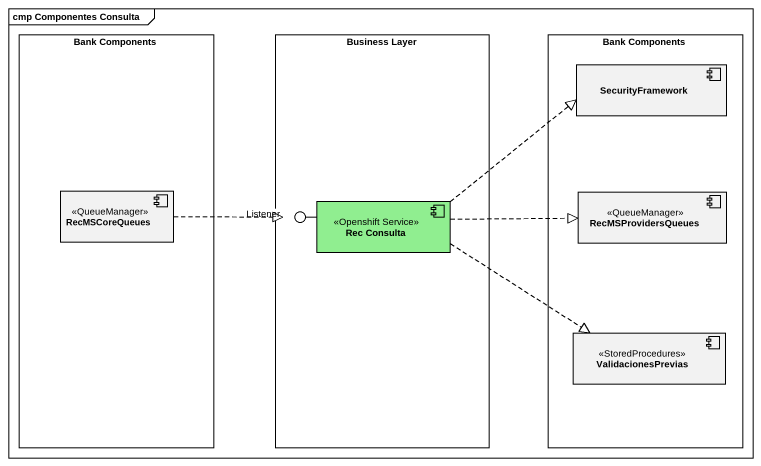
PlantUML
@startuml
mainframe cmp Componentes Consulta
rectangle "Bank Components" as Bank_Components {
  component RecMSCoreQueues <<QueueManager>>
}
rectangle "Business Layer" as Business_Layer {
  component "Rec Consulta" as Rec_Consulta <<Openshift Service>> #90EE90
}
rectangle "Bank Components" as Bank_Components_2 {
  component SecurityFramework
  component RecMSProvidersQueues <<QueueManager>>
  component ValidacionesPrevias <<StoredProcedures>>
}
() Listener
Rec_Consulta -left- Listener
RecMSCoreQueues .right.|> Listener
Rec_Consulta .right.|> SecurityFramework
Rec_Consulta .right.|> RecMSProvidersQueues
Rec_Consulta .right.|> ValidacionesPrevias
@enduml
